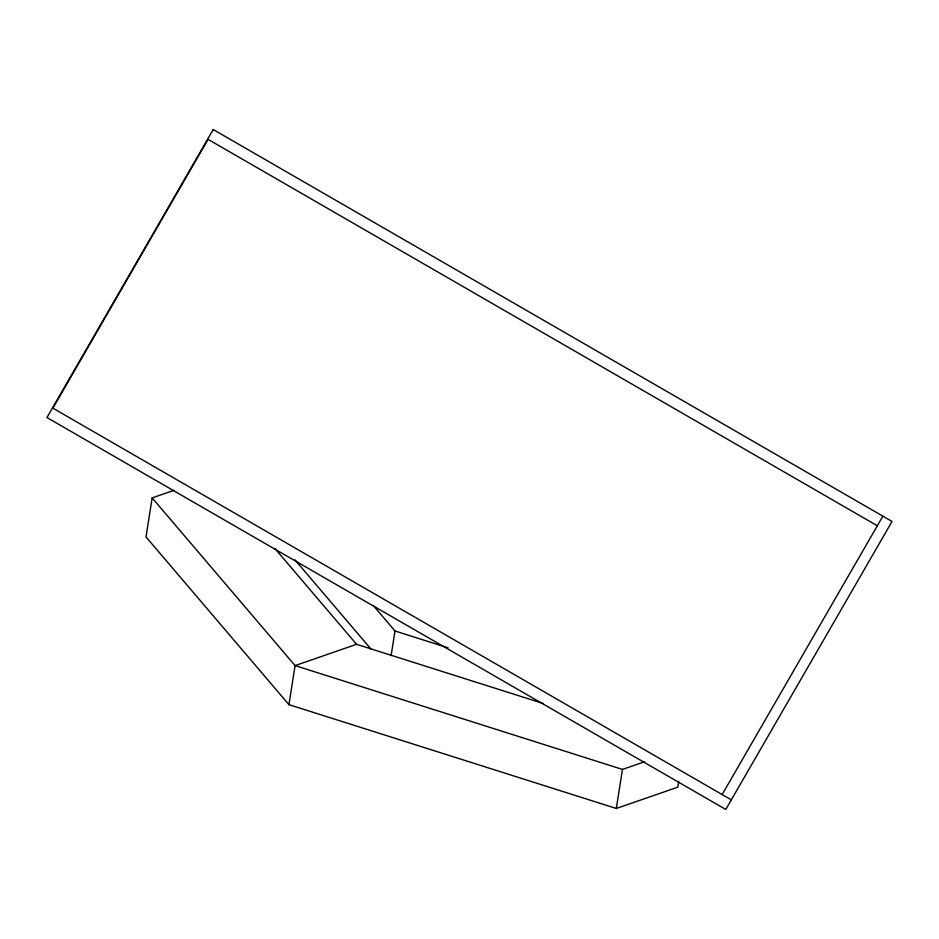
<?xml version="1.0" encoding="UTF-8"?>
<svg xmlns="http://www.w3.org/2000/svg" width="939" height="939" viewBox="0 0 939 939"><rect width="100%" height="100%" fill="white"/><g stroke="black" fill="none" stroke-linecap="round" stroke-linejoin="round"><path stroke-width="1.41" d="M174.02 490.311L152.153 497.893L146.015 536.944L288.93 704.649L616.313 808.467L677.805 787.164L678.709 781.377M288.93 704.649L295.081 665.598L152.153 497.893M391.129 655.575L394.99 630.985L373.182 605.385M616.313 808.467L622.463 769.417L644.318 761.846M52.866 408.16L208.059 139.359M722.15 794.558L882.883 516.168M543.247 703.499L356.562 644.307L295.081 665.598L622.463 769.417M394.99 630.985L448.009 647.804M207.683 139.148L877.343 525.758M52.49 407.937L731.317 799.852M294.94 559.844L370.823 648.896M275.162 548.787L356.562 644.307M213.223 129.547L46.95 417.538L725.777 809.453L892.05 521.462L213.223 129.547"/></g></svg>
